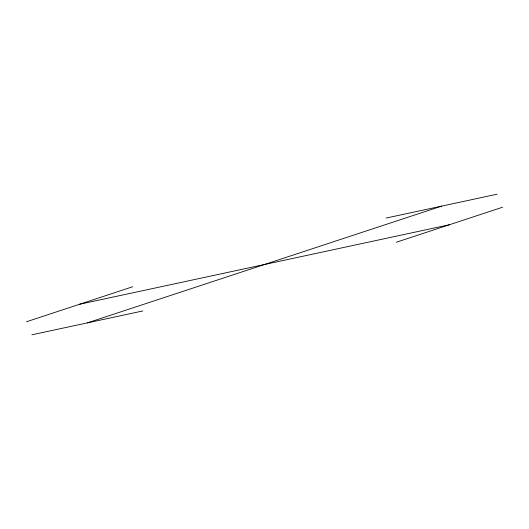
<?xml version="1.0" encoding="UTF-8"?>
<svg xmlns="http://www.w3.org/2000/svg" width="529" height="529" viewBox="0 0 529 529"><rect width="100%" height="100%" fill="white"/><g stroke="black" fill="none" stroke-linecap="round" stroke-linejoin="round"><path stroke-width="0.79" d="M26.45 321.764L132.733 286.738M87.358 322.875L441.642 206.125M396.267 242.262L502.55 207.236M386.17 218.047L497.115 194.196M79.595 304.254L449.405 224.746M31.885 334.804L142.83 310.953"/></g></svg>
